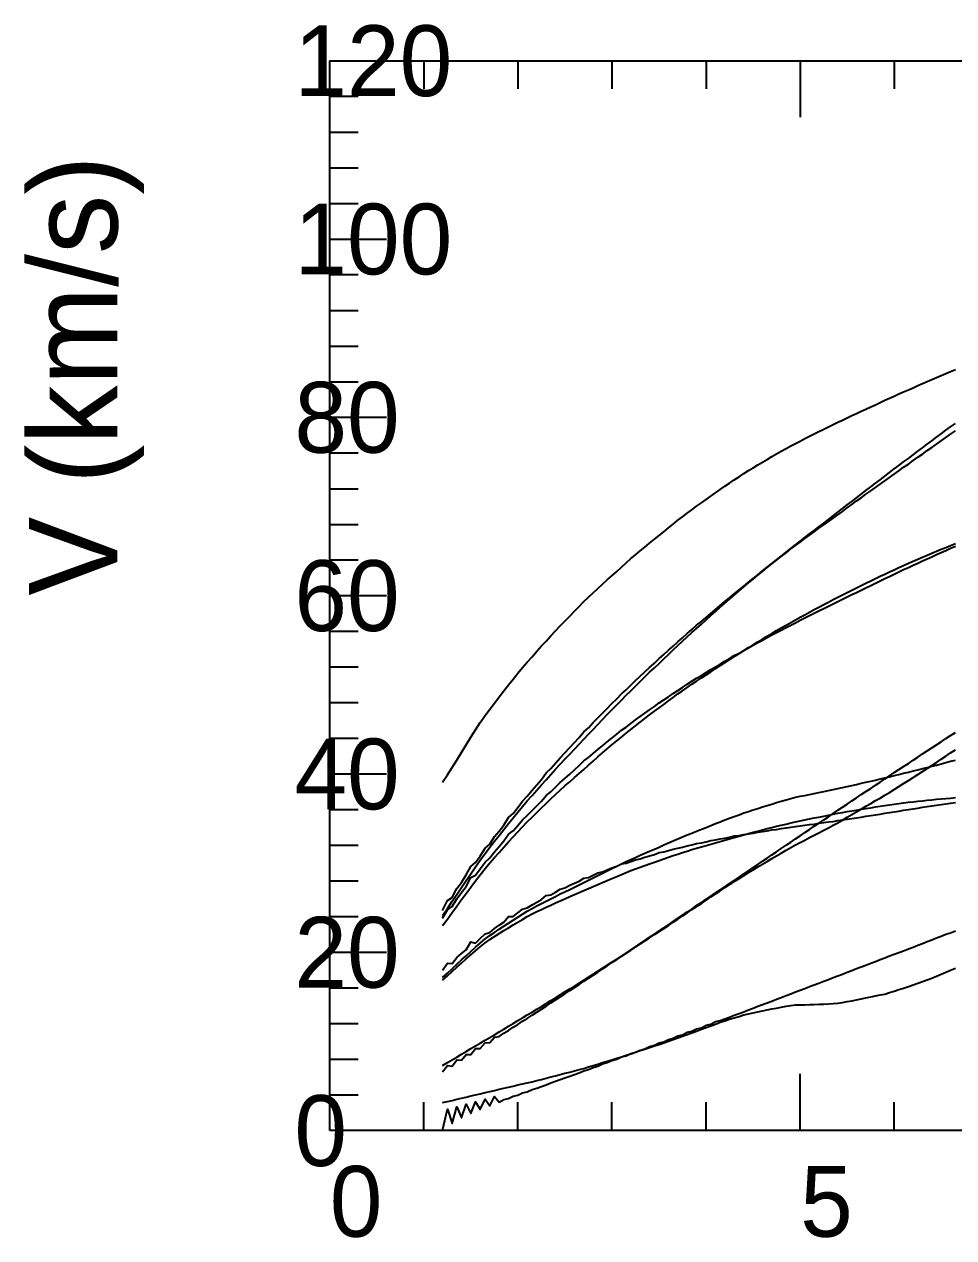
# Model space of a CAD drawing. Extents: x -35 to 179, y -35 to 147.
# Drawn here: x -34.5 to 70.5, y -12.1 to 125.1 of the extents above; entities that cross this region are included whole.
import ezdxf

# ---------------------------------------------------------------- set-up
doc = ezdxf.new("R2010")
doc.units = 0

msp = doc.modelspace()

# ---------------------------------------------------------------- linework, layer by layer
at = {"color": 0}
for p, q in [((10.63, 120.96), (10.63, 117.76)), ((21.27, 120.96), (21.27, 117.76)), ((31.9, 120.96), (31.9, 117.76)), ((42.53, 120.96), (42.53, 117.76)), ((53.17, 120.96), (53.17, 114.56)), ((63.8, 120.96), (63.8, 117.76)), ((0, 116.93), (3.2, 116.93)), ((0, 112.89), (3.2, 112.89)), ((0, 108.86), (3.2, 108.86)), ((0, 104.83), (3.2, 104.83)), ((0, 100.8), (6.4, 100.8)), ((0, 96.77), (3.2, 96.77)), ((0, 92.73), (3.2, 92.73)), ((0, 88.7), (3.2, 88.7)), ((0, 84.67), (3.2, 84.67)), ((0, 80.64), (6.4, 80.64)), ((0, 76.61), (3.2, 76.61)), ((0, 72.57), (3.2, 72.57)), ((0, 68.54), (3.2, 68.54)), ((0, 64.51), (3.2, 64.51)), ((0, 60.48), (6.4, 60.48)), ((0, 56.45), (3.2, 56.45)), ((0, 52.42), (3.2, 52.42)), ((0, 48.38), (3.2, 48.38)), ((0, 44.35), (3.2, 44.35)), ((0, 40.32), (6.4, 40.32)), ((0, 36.29), (3.2, 36.29)), ((0, 32.26), (3.2, 32.26)), ((0, 28.22), (3.2, 28.22)), ((0, 24.19), (3.2, 24.19)), ((0, 20.16), (6.4, 20.16)), ((0, 16.13), (3.2, 16.13)), ((0, 12.1), (3.2, 12.1)), ((0, 8.06), (3.2, 8.06)), ((53.17, 0), (53.17, 6.4)), ((0, 4.03), (3.2, 4.03)), ((10.63, 0), (10.63, 3.2)), ((21.27, 0), (21.27, 3.2)), ((31.9, 0), (31.9, 3.2)), ((42.53, 0), (42.53, 3.2)), ((63.8, 0), (63.8, 3.2))]:
    msp.add_line(p, q, dxfattribs=at)
msp.add_lwpolyline([(0, 0), (0, 120.96), (179.2, 120.96), (179.2, 0)], close=True, dxfattribs=at)
at = {"color": 6}
for points in [[(12.76, 39.41), (13.29, 40.22), (13.82, 41.04), (14.36, 41.89), (14.89, 42.76), (15.42, 43.62), (15.95, 44.47), (16.48, 45.31), (17.01, 46.15), (17.55, 46.92), (18.08, 47.63), (18.61, 48.33), (19.14, 49.04), (19.67, 49.71), (20.2, 50.38), (20.74, 51.05), (21.27, 51.72), (21.8, 52.35), (22.33, 52.96), (22.86, 53.58), (23.39, 54.2), (23.93, 54.79), (24.46, 55.35), (24.99, 55.92), (25.52, 56.49), (26.05, 57.05), (26.58, 57.61), (27.12, 58.16), (27.65, 58.72), (28.18, 59.27), (28.71, 59.82), (29.24, 60.29), (29.77, 60.78), (30.31, 61.28), (30.84, 61.77), (31.37, 62.26), (31.9, 62.73), (32.43, 63.22), (32.96, 63.7), (33.5, 64.18), (34.03, 64.66), (34.56, 65.09), (35.09, 65.53), (35.62, 65.97), (36.15, 66.41), (36.69, 66.85), (37.22, 67.28), (37.75, 67.71), (38.28, 68.14), (38.81, 68.57), (39.34, 69), (39.88, 69.39), (40.41, 69.79), (40.94, 70.19), (41.47, 70.59), (42, 70.99), (42.53, 71.35), (43.07, 71.73), (43.6, 72.11), (44.13, 72.48), (44.66, 72.85), (45.19, 73.2), (45.72, 73.56), (46.26, 73.92), (46.79, 74.27), (47.32, 74.61), (47.85, 74.93), (48.38, 75.25), (48.91, 75.57), (49.45, 75.89), (49.98, 76.2), (50.51, 76.5), (51.04, 76.8), (51.57, 77.1), (52.1, 77.41), (52.64, 77.69), (53.17, 77.96), (53.7, 78.23), (54.23, 78.51), (54.76, 78.78), (55.29, 79.04), (55.83, 79.3), (56.36, 79.56), (56.89, 79.82), (57.42, 80.08), (57.95, 80.33), (58.48, 80.58), (59.02, 80.83), (59.55, 81.08), (60.08, 81.33), (60.61, 81.57), (61.14, 81.82), (61.67, 82.07), (62.21, 82.32), (62.74, 82.57), (63.27, 82.81), (63.8, 83.05), (64.33, 83.28), (64.86, 83.52), (65.4, 83.76), (65.93, 83.99), (66.46, 84.22), (66.99, 84.45), (67.52, 84.68), (68.05, 84.91), (68.59, 85.14), (69.12, 85.36), (69.65, 85.59), (70.18, 85.81), (70.71, 86.04)], [(12.76, 3.18), (13.29, 3.3), (13.82, 3.42), (14.36, 3.54), (14.89, 3.66), (15.42, 3.78), (15.95, 3.92), (16.48, 4.04), (17.01, 4.17), (17.55, 4.3), (18.08, 4.43), (18.61, 4.55), (19.14, 4.67), (19.67, 4.8), (20.2, 4.92), (20.74, 5.04), (21.27, 5.16), (21.8, 5.28), (22.33, 5.41), (22.86, 5.53), (23.39, 5.65), (23.93, 5.79), (24.46, 5.93), (24.99, 6.06), (25.52, 6.2), (26.05, 6.34), (26.58, 6.48), (27.12, 6.61), (27.65, 6.75), (28.18, 6.89), (28.71, 7.03), (29.24, 7.2), (29.77, 7.36), (30.31, 7.52), (30.84, 7.68), (31.37, 7.84), (31.9, 8.01), (32.43, 8.18), (32.96, 8.34), (33.5, 8.51), (34.03, 8.68), (34.56, 8.86), (35.09, 9.04), (35.62, 9.21), (36.15, 9.39), (36.69, 9.57), (37.22, 9.75), (37.75, 9.93), (38.28, 10.11), (38.81, 10.29), (39.34, 10.47), (39.88, 10.67), (40.41, 10.87), (40.94, 11.06), (41.47, 11.25), (42, 11.45), (42.53, 11.65), (43.07, 11.84), (43.6, 12.04), (44.13, 12.24), (44.66, 12.42), (45.19, 12.59), (45.72, 12.75), (46.26, 12.91), (46.79, 13.08), (47.32, 13.21), (47.85, 13.32), (48.38, 13.43), (48.91, 13.54), (49.45, 13.64), (49.98, 13.75), (50.51, 13.85), (51.04, 13.95), (51.57, 14.05), (52.1, 14.15), (52.64, 14.2), (53.17, 14.22), (53.7, 14.23), (54.23, 14.25), (54.76, 14.26), (55.29, 14.29), (55.83, 14.31), (56.36, 14.34), (56.89, 14.36), (57.42, 14.39), (57.95, 14.47), (58.48, 14.58), (59.02, 14.68), (59.55, 14.79), (60.08, 14.89), (60.61, 15), (61.14, 15.11), (61.67, 15.22), (62.21, 15.33), (62.74, 15.44), (63.27, 15.6), (63.8, 15.77), (64.33, 15.94), (64.86, 16.11), (65.4, 16.28), (65.93, 16.47), (66.46, 16.66), (66.99, 16.85), (67.52, 17.04), (68.05, 17.22), (68.59, 17.45), (69.12, 17.67), (69.65, 17.9), (70.18, 18.13), (70.71, 18.36)]]:
    msp.add_lwpolyline(points, dxfattribs=at)
at = {"color": 3}
for points in [[(12.76, 24.9), (13.29, 26.02), (13.82, 26.36), (14.36, 27.38), (14.89, 28.05), (15.42, 28.91), (15.95, 29.87), (16.48, 30.32), (17.01, 31.03), (17.55, 31.94), (18.08, 32.4), (18.61, 33.24), (19.14, 33.85), (19.67, 34.54), (20.2, 35.39), (20.74, 35.85), (21.27, 36.53), (21.8, 37.25), (22.33, 37.8), (22.86, 38.47), (23.39, 39.09), (23.93, 39.71), (24.46, 40.43), (24.99, 40.92), (25.52, 41.53), (26.05, 42.16), (26.58, 42.7), (27.12, 43.3), (27.65, 43.87), (28.18, 44.44), (28.71, 45.07), (29.24, 45.55), (29.77, 46.12), (30.31, 46.68), (30.84, 47.2), (31.37, 47.73), (31.9, 48.27), (32.43, 48.8), (32.96, 49.37), (33.5, 49.83), (34.03, 50.35), (34.56, 50.87), (35.09, 51.36), (35.62, 51.86), (36.15, 52.36), (36.69, 52.84), (37.22, 53.37), (37.75, 53.81), (38.28, 54.3), (38.81, 54.78), (39.34, 55.25), (39.88, 55.71), (40.41, 56.19), (40.94, 56.64), (41.47, 57.13), (42, 57.55), (42.53, 58.02), (43.07, 58.47), (43.6, 58.93), (44.13, 59.36), (44.66, 59.8), (45.19, 60.24), (45.72, 60.69), (46.26, 61.12), (46.79, 61.55), (47.32, 61.99), (47.85, 62.42), (48.38, 62.84), (48.91, 63.27), (49.45, 63.69), (49.98, 64.13), (50.51, 64.54), (51.04, 64.96), (51.57, 65.38), (52.1, 65.8), (52.64, 66.21), (53.17, 66.62), (53.7, 67.04), (54.23, 67.46), (54.76, 67.86), (55.29, 68.27), (55.83, 68.68), (56.36, 69.1), (56.89, 69.5), (57.42, 69.92), (57.95, 70.32), (58.48, 70.74), (59.02, 71.14), (59.55, 71.55), (60.08, 71.95), (60.61, 72.37), (61.14, 72.77), (61.67, 73.18), (62.21, 73.58), (62.74, 74), (63.27, 74.4), (63.8, 74.8), (64.33, 75.2), (64.86, 75.61), (65.4, 76), (65.93, 76.41), (66.46, 76.8), (66.99, 77.2), (67.52, 77.6), (68.05, 77.99), (68.59, 78.38), (69.12, 78.78), (69.65, 79.17), (70.18, 79.56), (70.71, 79.94)], [(12.76, 24), (13.29, 24.95), (13.82, 25.33), (14.36, 26.19), (14.89, 26.9), (15.42, 27.59), (15.95, 28.6), (16.48, 28.87), (17.01, 29.6), (17.55, 30.36), (18.08, 30.83), (18.61, 31.52), (19.14, 32.13), (19.67, 32.74), (20.2, 33.53), (20.74, 33.89), (21.27, 34.5), (21.8, 35.14), (22.33, 35.61), (22.86, 36.19), (23.39, 36.73), (23.93, 37.26), (24.46, 37.9), (24.99, 38.29), (25.52, 38.82), (26.05, 39.36), (26.58, 39.8), (27.12, 40.3), (27.65, 40.78), (28.18, 41.26), (28.71, 41.8), (29.24, 42.17), (29.77, 42.63), (30.31, 43.1), (30.84, 43.51), (31.37, 43.95), (31.9, 44.38), (32.43, 44.8), (32.96, 45.26), (33.5, 45.61), (34.03, 46.02), (34.56, 46.44), (35.09, 46.81), (35.62, 47.2), (36.15, 47.58), (36.69, 47.96), (37.22, 48.36), (37.75, 48.69), (38.28, 49.05), (38.81, 49.42), (39.34, 49.77), (39.88, 50.11), (40.41, 50.46), (40.94, 50.8), (41.47, 51.15), (42, 51.46), (42.53, 51.79), (43.07, 52.12), (43.6, 52.44), (44.13, 52.75), (44.66, 53.06), (45.19, 53.37), (45.72, 53.7), (46.26, 53.98), (46.79, 54.28), (47.32, 54.59), (47.85, 54.88), (48.38, 55.17), (48.91, 55.46), (49.45, 55.74), (49.98, 56.04), (50.51, 56.31), (51.04, 56.59), (51.57, 56.87), (52.1, 57.15), (52.64, 57.42), (53.17, 57.69), (53.7, 57.96), (54.23, 58.23), (54.76, 58.49), (55.29, 58.76), (55.83, 59.02), (56.36, 59.29), (56.89, 59.55), (57.42, 59.81), (57.95, 60.07), (58.48, 60.34), (59.02, 60.59), (59.55, 60.85), (60.08, 61.11), (60.61, 61.38), (61.14, 61.63), (61.67, 61.89), (62.21, 62.15), (62.74, 62.41), (63.27, 62.66), (63.8, 62.91), (64.33, 63.16), (64.86, 63.42), (65.4, 63.66), (65.93, 63.91), (66.46, 64.15), (66.99, 64.4), (67.52, 64.64), (68.05, 64.88), (68.59, 65.12), (69.12, 65.37), (69.65, 65.59), (70.18, 65.83), (70.71, 66.06)], [(12.76, 6.63), (13.29, 7.36), (13.82, 7.29), (14.36, 7.99), (14.89, 7.95), (15.42, 8.62), (15.95, 8.62), (16.48, 9.27), (17.01, 9.29), (17.55, 9.92), (18.08, 9.96), (18.61, 10.58), (19.14, 10.64), (19.67, 11.01), (20.2, 11.32), (20.74, 11.68), (21.27, 12.01), (21.8, 12.36), (22.33, 12.69), (22.86, 13.05), (23.39, 13.39), (23.93, 13.74), (24.46, 14.08), (24.99, 14.43), (25.52, 14.77), (26.05, 15.12), (26.58, 15.47), (27.12, 15.82), (27.65, 16.17), (28.18, 16.52), (28.71, 16.88), (29.24, 17.22), (29.77, 17.58), (30.31, 17.92), (30.84, 18.29), (31.37, 18.63), (31.9, 19), (32.43, 19.35), (32.96, 19.71), (33.5, 20.06), (34.03, 20.42), (34.56, 20.77), (35.09, 21.14), (35.62, 21.48), (36.15, 21.85), (36.69, 22.19), (37.22, 22.57), (37.75, 22.91), (38.28, 23.28), (38.81, 23.62), (39.34, 24), (39.88, 24.34), (40.41, 24.72), (40.94, 25.05), (41.47, 25.44), (42, 25.77), (42.53, 26.16), (43.07, 26.49), (43.6, 26.88), (44.13, 27.21), (44.66, 27.57), (45.19, 27.93), (45.72, 28.29), (46.26, 28.65), (46.79, 29.01), (47.32, 29.37), (47.85, 29.73), (48.38, 30.09), (48.91, 30.45), (49.45, 30.81), (49.98, 31.17), (50.51, 31.53), (51.04, 31.89), (51.57, 32.25), (52.1, 32.61), (52.64, 32.97), (53.17, 33.33), (53.7, 33.69), (54.23, 34.05), (54.76, 34.4), (55.29, 34.76), (55.83, 35.12), (56.36, 35.48), (56.89, 35.84), (57.42, 36.21), (57.95, 36.55), (58.48, 36.92), (59.02, 37.27), (59.55, 37.63), (60.08, 37.98), (60.61, 38.34), (61.14, 38.69), (61.67, 39.05), (62.21, 39.4), (62.74, 39.76), (63.27, 40.11), (63.8, 40.47), (64.33, 40.81), (64.86, 41.17), (65.4, 41.52), (65.93, 41.87), (66.46, 42.22), (66.99, 42.58), (67.52, 42.92), (68.05, 43.28), (68.59, 43.62), (69.12, 43.97), (69.65, 44.32), (70.18, 44.67), (70.71, 45.02)]]:
    msp.add_lwpolyline(points, dxfattribs=at)
at = {"color": 4}
for points in [[(12.76, 24.31), (13.29, 25.11), (13.82, 25.92), (14.36, 26.7), (14.89, 27.5), (15.42, 28.27), (15.95, 29.04), (16.48, 29.81), (17.01, 30.58), (17.55, 31.33), (18.08, 32.05), (18.61, 32.71), (19.14, 33.38), (19.67, 34.04), (20.2, 34.7), (20.74, 35.35), (21.27, 35.99), (21.8, 36.63), (22.33, 37.28), (22.86, 37.9), (23.39, 38.5), (23.93, 39.09), (24.46, 39.67), (24.99, 40.27), (25.52, 40.85), (26.05, 41.42), (26.58, 42), (27.12, 42.56), (27.65, 43.12), (28.18, 43.68), (28.71, 44.24), (29.24, 44.81), (29.77, 45.36), (30.31, 45.92), (30.84, 46.48), (31.37, 47.03), (31.9, 47.57), (32.43, 48.13), (32.96, 48.66), (33.5, 49.22), (34.03, 49.73), (34.56, 50.26), (35.09, 50.78), (35.62, 51.29), (36.15, 51.81), (36.69, 52.32), (37.22, 52.82), (37.75, 53.34), (38.28, 53.84), (38.81, 54.34), (39.34, 54.84), (39.88, 55.33), (40.41, 55.81), (40.94, 56.31), (41.47, 56.78), (42, 57.27), (42.53, 57.74), (43.07, 58.22), (43.6, 58.69), (44.13, 59.16), (44.66, 59.63), (45.19, 60.09), (45.72, 60.54), (46.26, 61.01), (46.79, 61.47), (47.32, 61.91), (47.85, 62.35), (48.38, 62.78), (48.91, 63.21), (49.45, 63.65), (49.98, 64.07), (50.51, 64.5), (51.04, 64.92), (51.57, 65.33), (52.1, 65.76), (52.64, 66.15), (53.17, 66.54), (53.7, 66.93), (54.23, 67.32), (54.76, 67.71), (55.29, 68.09), (55.83, 68.48), (56.36, 68.87), (56.89, 69.24), (57.42, 69.63), (57.95, 70.01), (58.48, 70.4), (59.02, 70.79), (59.55, 71.18), (60.08, 71.55), (60.61, 71.95), (61.14, 72.32), (61.67, 72.7), (62.21, 73.08), (62.74, 73.46), (63.27, 73.84), (63.8, 74.23), (64.33, 74.6), (64.86, 74.99), (65.4, 75.36), (65.93, 75.75), (66.46, 76.12), (66.99, 76.49), (67.52, 76.87), (68.05, 77.24), (68.59, 77.61), (69.12, 78), (69.65, 78.36), (70.18, 78.74), (70.71, 79.11)], [(12.76, 23.17), (13.29, 23.9), (13.82, 24.65), (14.36, 25.38), (14.89, 26.11), (15.42, 26.82), (15.95, 27.52), (16.48, 28.24), (17.01, 28.93), (17.55, 29.62), (18.08, 30.27), (18.61, 30.86), (19.14, 31.45), (19.67, 32.05), (20.2, 32.63), (20.74, 33.21), (21.27, 33.77), (21.8, 34.33), (22.33, 34.91), (22.86, 35.45), (23.39, 35.98), (23.93, 36.48), (24.46, 36.98), (24.99, 37.49), (25.52, 37.99), (26.05, 38.47), (26.58, 38.96), (27.12, 39.43), (27.65, 39.91), (28.18, 40.38), (28.71, 40.84), (29.24, 41.32), (29.77, 41.78), (30.31, 42.24), (30.84, 42.71), (31.37, 43.15), (31.9, 43.6), (32.43, 44.05), (32.96, 44.48), (33.5, 44.94), (34.03, 45.35), (34.56, 45.76), (35.09, 46.19), (35.62, 46.59), (36.15, 47), (36.69, 47.4), (37.22, 47.79), (37.75, 48.19), (38.28, 48.58), (38.81, 48.97), (39.34, 49.36), (39.88, 49.72), (40.41, 50.09), (40.94, 50.46), (41.47, 50.82), (42, 51.19), (42.53, 51.54), (43.07, 51.88), (43.6, 52.24), (44.13, 52.58), (44.66, 52.92), (45.19, 53.26), (45.72, 53.6), (46.26, 53.94), (46.79, 54.28), (47.32, 54.6), (47.85, 54.93), (48.38, 55.25), (48.91, 55.57), (49.45, 55.89), (49.98, 56.2), (50.51, 56.52), (51.04, 56.83), (51.57, 57.13), (52.1, 57.45), (52.64, 57.73), (53.17, 58.03), (53.7, 58.32), (54.23, 58.6), (54.76, 58.9), (55.29, 59.18), (55.83, 59.46), (56.36, 59.75), (56.89, 60.03), (57.42, 60.31), (57.95, 60.57), (58.48, 60.84), (59.02, 61.11), (59.55, 61.37), (60.08, 61.63), (60.61, 61.9), (61.14, 62.15), (61.67, 62.41), (62.21, 62.67), (62.74, 62.92), (63.27, 63.17), (63.8, 63.41), (64.33, 63.65), (64.86, 63.9), (65.4, 64.14), (65.93, 64.37), (66.46, 64.6), (66.99, 64.82), (67.52, 65.06), (68.05, 65.28), (68.59, 65.5), (69.12, 65.73), (69.65, 65.94), (70.18, 66.16), (70.71, 66.37)], [(12.76, 7.35), (13.29, 7.69), (13.82, 8.01), (14.36, 8.31), (14.89, 8.64), (15.42, 8.94), (15.95, 9.27), (16.48, 9.57), (17.01, 9.9), (17.55, 10.21), (18.08, 10.54), (18.61, 10.84), (19.14, 11.17), (19.67, 11.48), (20.2, 11.8), (20.74, 12.12), (21.27, 12.44), (21.8, 12.76), (22.33, 13.08), (22.86, 13.39), (23.39, 13.72), (23.93, 14.04), (24.46, 14.37), (24.99, 14.7), (25.52, 15.02), (26.05, 15.35), (26.58, 15.68), (27.12, 16.01), (27.65, 16.34), (28.18, 16.67), (28.71, 16.99), (29.24, 17.34), (29.77, 17.67), (30.31, 18.01), (30.84, 18.35), (31.37, 18.69), (31.9, 19.03), (32.43, 19.39), (32.96, 19.72), (33.5, 20.07), (34.03, 20.41), (34.56, 20.77), (35.09, 21.1), (35.62, 21.46), (36.15, 21.8), (36.69, 22.16), (37.22, 22.5), (37.75, 22.86), (38.28, 23.2), (38.81, 23.56), (39.34, 23.9), (39.88, 24.27), (40.41, 24.61), (40.94, 24.98), (41.47, 25.32), (42, 25.69), (42.53, 26.04), (43.07, 26.41), (43.6, 26.75), (44.13, 27.12), (44.66, 27.47), (45.19, 27.82), (45.72, 28.16), (46.26, 28.5), (46.79, 28.84), (47.32, 29.17), (47.85, 29.49), (48.38, 29.81), (48.91, 30.12), (49.45, 30.44), (49.98, 30.76), (50.51, 31.07), (51.04, 31.38), (51.57, 31.69), (52.1, 32.01), (52.64, 32.3), (53.17, 32.57), (53.7, 32.85), (54.23, 33.12), (54.76, 33.4), (55.29, 33.68), (55.83, 33.96), (56.36, 34.24), (56.89, 34.52), (57.42, 34.81), (57.95, 35.1), (58.48, 35.42), (59.02, 35.72), (59.55, 36.05), (60.08, 36.35), (60.61, 36.67), (61.14, 36.97), (61.67, 37.3), (62.21, 37.6), (62.74, 37.92), (63.27, 38.24), (63.8, 38.58), (64.33, 38.91), (64.86, 39.25), (65.4, 39.58), (65.93, 39.93), (66.46, 40.26), (66.99, 40.61), (67.52, 40.94), (68.05, 41.29), (68.59, 41.63), (69.12, 42), (69.65, 42.34), (70.18, 42.7), (70.71, 43.06)]]:
    msp.add_lwpolyline(points, dxfattribs=at)
at = {"color": 1}
msp.add_lwpolyline([(12.76, 17.32), (13.29, 17.81), (13.82, 18.3), (14.36, 18.8), (14.89, 19.29), (15.42, 19.77), (15.95, 20.25), (16.48, 20.72), (17.01, 21.19), (17.55, 21.67), (18.08, 22.06), (18.61, 22.41), (19.14, 22.76), (19.67, 23.11), (20.2, 23.46), (20.74, 23.8), (21.27, 24.13), (21.8, 24.46), (22.33, 24.79), (22.86, 25.11), (23.39, 25.4), (23.93, 25.67), (24.46, 25.94), (24.99, 26.21), (25.52, 26.48), (26.05, 26.75), (26.58, 27), (27.12, 27.26), (27.65, 27.52), (28.18, 27.78), (28.71, 28.03), (29.24, 28.3), (29.77, 28.56), (30.31, 28.83), (30.84, 29.09), (31.37, 29.35), (31.9, 29.62), (32.43, 29.88), (32.96, 30.14), (33.5, 30.41), (34.03, 30.65), (34.56, 30.88), (35.09, 31.12), (35.62, 31.36), (36.15, 31.6), (36.69, 31.83), (37.22, 32.06), (37.75, 32.29), (38.28, 32.53), (38.81, 32.76), (39.34, 32.98), (39.88, 33.2), (40.41, 33.42), (40.94, 33.64), (41.47, 33.86), (42, 34.07), (42.53, 34.28), (43.07, 34.49), (43.6, 34.7), (44.13, 34.91), (44.66, 35.12), (45.19, 35.32), (45.72, 35.51), (46.26, 35.71), (46.79, 35.91), (47.32, 36.09), (47.85, 36.26), (48.38, 36.43), (48.91, 36.6), (49.45, 36.76), (49.98, 36.92), (50.51, 37.08), (51.04, 37.24), (51.57, 37.4), (52.1, 37.56), (52.64, 37.68), (53.17, 37.79), (53.7, 37.9), (54.23, 38.01), (54.76, 38.11), (55.29, 38.22), (55.83, 38.33), (56.36, 38.44), (56.89, 38.55), (57.42, 38.66), (57.95, 38.77), (58.48, 38.9), (59.02, 39.02), (59.55, 39.14), (60.08, 39.27), (60.61, 39.39), (61.14, 39.51), (61.67, 39.63), (62.21, 39.75), (62.74, 39.87), (63.27, 40), (63.8, 40.13), (64.33, 40.26), (64.86, 40.4), (65.4, 40.53), (65.93, 40.66), (66.46, 40.79), (66.99, 40.92), (67.52, 41.06), (68.05, 41.19), (68.59, 41.32), (69.12, 41.46), (69.65, 41.6), (70.18, 41.75), (70.71, 41.89)], dxfattribs=at)
at = {"color": 2}
for points in [[(12.76, 17.32), (13.29, 17.81), (13.82, 18.3), (14.36, 18.8), (14.89, 19.29), (15.42, 19.77), (15.95, 20.25), (16.48, 20.72), (17.01, 21.19), (17.55, 21.67), (18.08, 22.06), (18.61, 22.41), (19.14, 22.76), (19.67, 23.11), (20.2, 23.46), (20.74, 23.8), (21.27, 24.13), (21.8, 24.46), (22.33, 24.79), (22.86, 25.11), (23.39, 25.4), (23.93, 25.67), (24.46, 25.94), (24.99, 26.21), (25.52, 26.48), (26.05, 26.75), (26.58, 27), (27.12, 27.26), (27.65, 27.52), (28.18, 27.78), (28.71, 28.03), (29.24, 28.3), (29.77, 28.56), (30.31, 28.83), (30.84, 29.09), (31.37, 29.35), (31.9, 29.62), (32.43, 29.88), (32.96, 30.14), (33.5, 30.41), (34.03, 30.65), (34.56, 30.88), (35.09, 31.12), (35.62, 31.36), (36.15, 31.6), (36.69, 31.83), (37.22, 32.06), (37.75, 32.29), (38.28, 32.53), (38.81, 32.76), (39.34, 32.98), (39.88, 33.2), (40.41, 33.42), (40.94, 33.64), (41.47, 33.86), (42, 34.07), (42.53, 34.28), (43.07, 34.49), (43.6, 34.7), (44.13, 34.91), (44.66, 35.12), (45.19, 35.32), (45.72, 35.51), (46.26, 35.71), (46.79, 35.91), (47.32, 36.09), (47.85, 36.26), (48.38, 36.43), (48.91, 36.6), (49.45, 36.76), (49.98, 36.92), (50.51, 37.08), (51.04, 37.24), (51.57, 37.4), (52.1, 37.56), (52.64, 37.68), (53.17, 37.79), (53.7, 37.9), (54.23, 38.01), (54.76, 38.11), (55.29, 38.22), (55.83, 38.33), (56.36, 38.44), (56.89, 38.55), (57.42, 38.66), (57.95, 38.77), (58.48, 38.9), (59.02, 39.02), (59.55, 39.14), (60.08, 39.27), (60.61, 39.39), (61.14, 39.51), (61.67, 39.63), (62.21, 39.75), (62.74, 39.87), (63.27, 40), (63.8, 40.13), (64.33, 40.26), (64.86, 40.4), (65.4, 40.53), (65.93, 40.66), (66.46, 40.79), (66.99, 40.92), (67.52, 41.06), (68.05, 41.19), (68.59, 41.32), (69.12, 41.46), (69.65, 41.6), (70.18, 41.75), (70.71, 41.89)], [(12.76, 18.14), (13.29, 18.91), (13.82, 18.9), (14.36, 19.56), (14.89, 20.01), (15.42, 20.45), (15.95, 21.33), (16.48, 21.19), (17.01, 21.7), (17.55, 22.25), (18.08, 22.39), (18.61, 22.86), (19.14, 23.23), (19.67, 23.58), (20.2, 24.2), (20.74, 24.21), (21.27, 24.6), (21.8, 25.02), (22.33, 25.19), (22.86, 25.54), (23.39, 25.84), (23.93, 26.13), (24.46, 26.59), (24.99, 26.66), (25.52, 26.96), (26.05, 27.28), (26.58, 27.45), (27.12, 27.73), (27.65, 27.97), (28.18, 28.2), (28.71, 28.55), (29.24, 28.63), (29.77, 28.87), (30.31, 29.13), (30.84, 29.27), (31.37, 29.49), (31.9, 29.69), (32.43, 29.88), (32.96, 30.14), (33.5, 30.23), (34.03, 30.42), (34.56, 30.61), (35.09, 30.74), (35.62, 30.91), (36.15, 31.07), (36.69, 31.22), (37.22, 31.43), (37.75, 31.5), (38.28, 31.65), (38.81, 31.81), (39.34, 31.92), (39.88, 32.05), (40.41, 32.18), (40.94, 32.3), (41.47, 32.47), (42, 32.53), (42.53, 32.65), (43.07, 32.78), (43.6, 32.86), (44.13, 32.97), (44.66, 33.07), (45.19, 33.17), (45.72, 33.31), (46.26, 33.36), (46.79, 33.46), (47.32, 33.56), (47.85, 33.64), (48.38, 33.72), (48.91, 33.81), (49.45, 33.89), (49.98, 34), (50.51, 34.05), (51.04, 34.14), (51.57, 34.22), (52.1, 34.29), (52.64, 34.37), (53.17, 34.44), (53.7, 34.52), (54.23, 34.62), (54.76, 34.66), (55.29, 34.74), (55.83, 34.82), (56.36, 34.89), (56.89, 34.96), (57.42, 35.04), (57.95, 35.12), (58.48, 35.21), (59.02, 35.27), (59.55, 35.36), (60.08, 35.45), (60.61, 35.53), (61.14, 35.61), (61.67, 35.69), (62.21, 35.78), (62.74, 35.88), (63.27, 35.95), (63.8, 36.04), (64.33, 36.13), (64.86, 36.21), (65.4, 36.29), (65.93, 36.38), (66.46, 36.46), (66.99, 36.56), (67.52, 36.63), (68.05, 36.71), (68.59, 36.79), (69.12, 36.87), (69.65, 36.95), (70.18, 37.03), (70.71, 37.11)], [(12.76, 0), (13.29, 2.43), (13.82, 0.81), (14.36, 2.69), (14.89, 1.45), (15.42, 2.97), (15.95, 1.95), (16.48, 3.26), (17.01, 2.39), (17.55, 3.56), (18.08, 2.81), (18.61, 3.87), (19.14, 3.22), (19.67, 3.5), (20.2, 3.62), (20.74, 3.88), (21.27, 4.01), (21.8, 4.25), (22.33, 4.4), (22.86, 4.63), (23.39, 4.79), (23.93, 5), (24.46, 5.18), (24.99, 5.38), (25.52, 5.57), (26.05, 5.76), (26.58, 5.96), (27.12, 6.14), (27.65, 6.35), (28.18, 6.53), (28.71, 6.74), (29.24, 6.91), (29.77, 7.14), (30.31, 7.3), (30.84, 7.53), (31.37, 7.69), (31.9, 7.92), (32.43, 8.08), (32.96, 8.32), (33.5, 8.47), (34.03, 8.71), (34.56, 8.86), (35.09, 9.11), (35.62, 9.25), (36.15, 9.51), (36.69, 9.64), (37.22, 9.91), (37.75, 10.04), (38.28, 10.31), (38.81, 10.43), (39.34, 10.71), (39.88, 10.83), (40.41, 11.11), (40.94, 11.23), (41.47, 11.51), (42, 11.63), (42.53, 11.91), (43.07, 12.03), (43.6, 12.32), (44.13, 12.43), (44.66, 12.64), (45.19, 12.83), (45.72, 13.04), (46.26, 13.24), (46.79, 13.44), (47.32, 13.64), (47.85, 13.85), (48.38, 14.05), (48.91, 14.25), (49.45, 14.45), (49.98, 14.65), (50.51, 14.86), (51.04, 15.06), (51.57, 15.26), (52.1, 15.46), (52.64, 15.67), (53.17, 15.87), (53.7, 16.08), (54.23, 16.28), (54.76, 16.48), (55.29, 16.68), (55.83, 16.89), (56.36, 17.09), (56.89, 17.3), (57.42, 17.5), (57.95, 17.7), (58.48, 17.91), (59.02, 18.11), (59.55, 18.31), (60.08, 18.52), (60.61, 18.72), (61.14, 18.93), (61.67, 19.12), (62.21, 19.34), (62.74, 19.53), (63.27, 19.74), (63.8, 19.93), (64.33, 20.15), (64.86, 20.34), (65.4, 20.56), (65.93, 20.75), (66.46, 20.97), (66.99, 21.15), (67.52, 21.38), (68.05, 21.56), (68.59, 21.78), (69.12, 21.97), (69.65, 22.19), (70.18, 22.37), (70.71, 22.58)]]:
    msp.add_lwpolyline(points, dxfattribs=at)
at = {"color": 5}
msp.add_lwpolyline([(12.76, 17.02), (13.29, 17.5), (13.82, 17.98), (14.36, 18.46), (14.89, 18.94), (15.42, 19.41), (15.95, 19.86), (16.48, 20.32), (17.01, 20.78), (17.55, 21.23), (18.08, 21.61), (18.61, 21.95), (19.14, 22.28), (19.67, 22.61), (20.2, 22.94), (20.74, 23.26), (21.27, 23.57), (21.8, 23.88), (22.33, 24.19), (22.86, 24.5), (23.39, 24.76), (23.93, 25.01), (24.46, 25.26), (24.99, 25.5), (25.52, 25.75), (26.05, 25.98), (26.58, 26.21), (27.12, 26.45), (27.65, 26.68), (28.18, 26.91), (28.71, 27.14), (29.24, 27.37), (29.77, 27.6), (30.31, 27.83), (30.84, 28.06), (31.37, 28.29), (31.9, 28.51), (32.43, 28.74), (32.96, 28.97), (33.5, 29.19), (34.03, 29.39), (34.56, 29.59), (35.09, 29.78), (35.62, 29.97), (36.15, 30.17), (36.69, 30.35), (37.22, 30.54), (37.75, 30.73), (38.28, 30.91), (38.81, 31.1), (39.34, 31.27), (39.88, 31.44), (40.41, 31.6), (40.94, 31.77), (41.47, 31.94), (42, 32.09), (42.53, 32.24), (43.07, 32.4), (43.6, 32.55), (44.13, 32.7), (44.66, 32.85), (45.19, 33), (45.72, 33.15), (46.26, 33.3), (46.79, 33.45), (47.32, 33.58), (47.85, 33.72), (48.38, 33.86), (48.91, 34), (49.45, 34.14), (49.98, 34.27), (50.51, 34.4), (51.04, 34.53), (51.57, 34.66), (52.1, 34.79), (52.64, 34.9), (53.17, 35.01), (53.7, 35.12), (54.23, 35.23), (54.76, 35.35), (55.29, 35.45), (55.83, 35.56), (56.36, 35.67), (56.89, 35.78), (57.42, 35.88), (57.95, 35.97), (58.48, 36.06), (59.02, 36.15), (59.55, 36.24), (60.08, 36.33), (60.61, 36.42), (61.14, 36.5), (61.67, 36.59), (62.21, 36.67), (62.74, 36.76), (63.27, 36.83), (63.8, 36.9), (64.33, 36.97), (64.86, 37.05), (65.4, 37.12), (65.93, 37.18), (66.46, 37.24), (66.99, 37.29), (67.52, 37.35), (68.05, 37.41), (68.59, 37.46), (69.12, 37.51), (69.65, 37.56), (70.18, 37.6), (70.71, 37.65)], dxfattribs=at)

# ---------------------------------------------------------------- texts
at = {"color": 0}
for s, p in [('120', (-4, 116.96)), ('100', (-4, 96.8)), ('80', (-4, 76.64)), ('60', (-4, 56.48)), ('40', (-4, 36.32)), ('20', (-4, 16.16)), ('0', (-4, -4)), ('0', (0, -12)), ('5', (53.17, -12))]:
    msp.add_text(s, height=8, dxfattribs=at).set_placement(p)
msp.add_text('V (km/s)', height=10, rotation=90, dxfattribs=at).set_placement((-24, 60.48))

doc.saveas('drawing.dxf')
